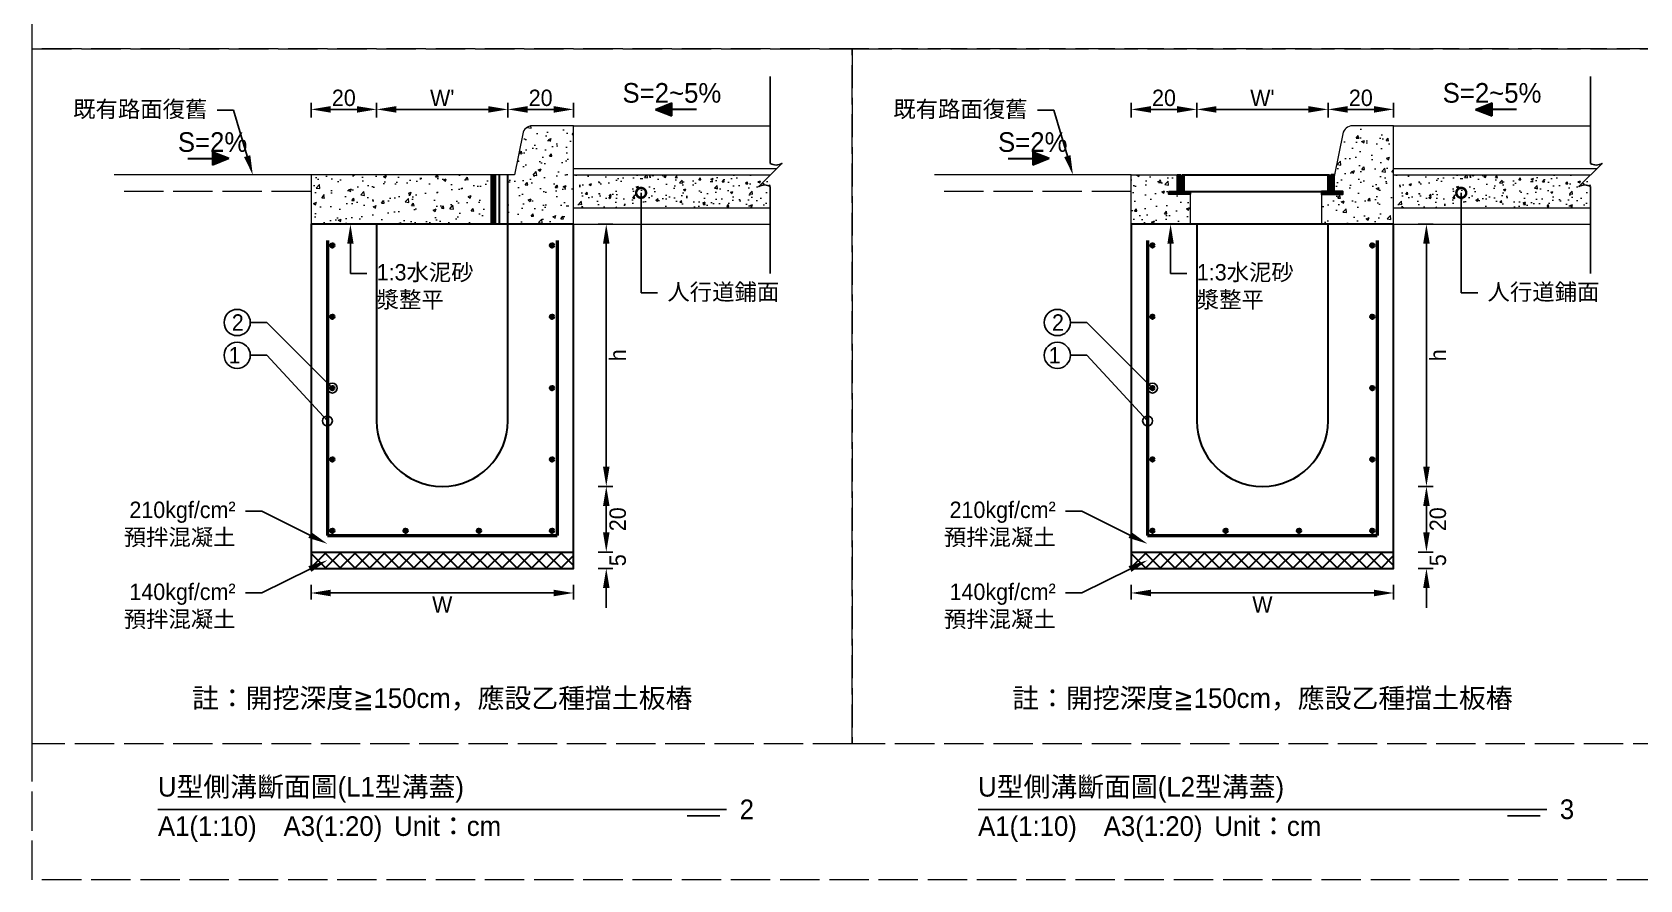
# Model space of a CAD drawing. Extents: x -8920 to 1950, y -2159 to 466.
# Drawn here: x -7060 to -6570, y -507 to -248.4 of the extents above; entities that cross this region are included whole.
import ezdxf
from ezdxf import colors
from ezdxf.entities.mleader import LeaderData, LeaderLine
from ezdxf.math import Vec2, Vec3

# ---------------------------------------------------------------- set-up
doc = ezdxf.new("R2010")
doc.units = 0
doc.header["$MEASUREMENT"] = 0
doc.linetypes.add('ACAD_ISO02W100', pattern=[15, 12, -3])
doc.layers.add('一、4.基本-隱藏', color=9, linetype='ACAD_ISO02W100', lineweight=20, plot=False)
doc.layers.add('三、3.文字-註解文字', color=2, linetype='Continuous')
for name, color, linetype, lineweight in [('二、1.繪圖-既有設施', 8, 'Continuous', 20), ('二、2.繪圖-施作項目', 181, 'Continuous', 30), ('二、3.繪圖-排水流向', 170, 'Continuous', 30), ('二、4.繪圖-設計鋪面', 40, 'Continuous', 20), ('二、5.繪圖-鋼筋', 60, 'Continuous', 50), ('二、6.繪圖-其他施作項目', 35, 'Continuous', 30)]:
    doc.layers.add(name, color=color, linetype=linetype, lineweight=lineweight)
doc.styles.add('次圖名(詳圖)', font='MS PGothic.ttf', dxfattribs={"height": 6})
doc.styles.add('註解文字(詳圖)', font='MS PGothic.ttf', dxfattribs={"height": 5})
doc.dimstyles.new('註解文字(詳圖)', dxfattribs={"dimtxt": 5, "dimasz": 6, "dimexe": 2, "dimexo": 5, "dimgap": 1, "dimtad": 2, "dimzin": 0, "dimdsep": 46, "dimtxsty": '註解文字(詳圖)', "dimcen": 0.1, "dimclrd": 144, "dimclre": 144, "dimclrt": 256, "dimadec": 0, "dimazin": 0, "dimtfac": 1, "dimtofl": 0, "dimtmove": 0, "dimatfit": 3, "dimfxlon": 1, "dimtolj": 1, "dimtzin": 0, "dimlwd": -1, "dimlwe": -1, "dimarcsym": 1})

# ---------------------------------------------------------------- blocks, each defined once
blk = doc.blocks.new('*D200')
at = {"layer": 'Defpoints', "color": 0, "transparency": 16777216}
for p in [(-6705, -272), (-6705, -307), (-6665, -307)]:
    blk.add_point(p, dxfattribs=at)
at = {"layer": '三、3.文字-註解文字', "color": 144, "transparency": 16777216}
for p, q in [((-6705, -274.5), (-6705, -270)), ((-6671, -272), (-6699, -272)), ((-6665, -274.5), (-6665, -270))]:
    blk.add_line(p, q, dxfattribs=at)
for points in [[(-6699, -271), (-6699, -273), (-6705, -272)], [(-6671, -271), (-6671, -273), (-6665, -272)]]:
    blk.add_solid(points, dxfattribs=at)
at = {"layer": '三、3.文字-註解文字', "transparency": 16777216, "insert": (-6685, -268.5), "char_height": 5, "attachment_point": 5, "style": '註解文字(詳圖)'}
blk.add_mtext("\\A1;W'", dxfattribs=at)
blk = doc.blocks.new('*D201')
at = {"layer": 'Defpoints', "color": 0, "transparency": 16777216}
for p in [(-6725, -272), (-6725, -307), (-6705, -307)]:
    blk.add_point(p, dxfattribs=at)
at = {"layer": '三、3.文字-註解文字', "color": 144, "transparency": 16777216}
for p, q in [((-6725, -274.5), (-6725, -270)), ((-6711, -272), (-6719, -272)), ((-6705, -274.5), (-6705, -270))]:
    blk.add_line(p, q, dxfattribs=at)
for points in [[(-6719, -271), (-6719, -273), (-6725, -272)], [(-6711, -271), (-6711, -273), (-6705, -272)]]:
    blk.add_solid(points, dxfattribs=at)
at = {"layer": '三、3.文字-註解文字', "transparency": 16777216, "insert": (-6715, -268.5), "char_height": 5, "attachment_point": 5, "style": '註解文字(詳圖)'}
blk.add_mtext('\\A1;20', dxfattribs=at)
blk = doc.blocks.new('排水流向')
at = {"layer": '二、3.繪圖-排水流向'}
h = blk.add_hatch(color=256, dxfattribs=at)
h.dxf.hatch_style = 1
h.paths.add_polyline_path([(0, 1), (0, -1), (2.5, 0)])
for points in [[(-3.75, 0), (0, 0)], [(0, 1), (0, -1)], [(2.5, 0), (0, 1)], [(2.5, 0), (0, -1)]]:
    blk.add_lwpolyline(points, dxfattribs=at)
blk = doc.blocks.new('*D237')
at = {"layer": 'Defpoints', "color": 0, "transparency": 16777216}
for p in [(-6685, -307), (-6635, -307), (-6685, -387)]:
    blk.add_point(p, dxfattribs=at)
at = {"layer": '三、3.文字-註解文字', "color": 144, "transparency": 16777216}
for p, q in [((-6637.5, -307), (-6633, -307)), ((-6635, -381), (-6635, -313)), ((-6637.5, -387), (-6633, -387))]:
    blk.add_line(p, q, dxfattribs=at)
for points in [[(-6636, -313), (-6634, -313), (-6635, -307)], [(-6636, -381), (-6634, -381), (-6635, -387)]]:
    blk.add_solid(points, dxfattribs=at)
at = {"layer": '三、3.文字-註解文字', "transparency": 16777216, "insert": (-6631.5, -347), "char_height": 5, "attachment_point": 5, "rotation": 90, "style": '註解文字(詳圖)'}
blk.add_mtext('\\A1;h', dxfattribs=at)
blk = doc.blocks.new('*D238')
at = {"layer": 'Defpoints', "color": 0, "transparency": 16777216}
for p in [(-6685, -387), (-6685, -407), (-6635, -407)]:
    blk.add_point(p, dxfattribs=at)
at = {"layer": '三、3.文字-註解文字', "color": 144, "transparency": 16777216}
for p, q in [((-6637.5, -387), (-6633, -387)), ((-6635, -393), (-6635, -401)), ((-6637.5, -407), (-6633, -407))]:
    blk.add_line(p, q, dxfattribs=at)
for points in [[(-6636, -393), (-6634, -393), (-6635, -387)], [(-6636, -401), (-6634, -401), (-6635, -407)]]:
    blk.add_solid(points, dxfattribs=at)
at = {"layer": '三、3.文字-註解文字', "transparency": 16777216, "insert": (-6631.5, -397), "char_height": 5, "attachment_point": 5, "rotation": 90, "style": '註解文字(詳圖)'}
blk.add_mtext('\\A1;20', dxfattribs=at)
blk = doc.blocks.new('*D239')
at = {"layer": 'Defpoints', "color": 0, "transparency": 16777216}
for p in [(-6685, -407), (-6685, -412), (-6635, -412)]:
    blk.add_point(p, dxfattribs=at)
at = {"layer": '三、3.文字-註解文字', "color": 144, "transparency": 16777216}
for p, q in [((-6635, -401), (-6635, -395)), ((-6637.5, -407), (-6633, -407)), ((-6637.5, -412), (-6633, -412)), ((-6635, -418), (-6635, -424))]:
    blk.add_line(p, q, dxfattribs=at)
for points in [[(-6636, -401), (-6634, -401), (-6635, -407)], [(-6636, -418), (-6634, -418), (-6635, -412)]]:
    blk.add_solid(points, dxfattribs=at)
at = {"layer": '三、3.文字-註解文字', "transparency": 16777216, "insert": (-6631.5, -409.5), "char_height": 5, "attachment_point": 5, "rotation": 90, "style": '註解文字(詳圖)'}
blk.add_mtext('\\A1;5', dxfattribs=at)
blk = doc.blocks.new('*D240')
at = {"layer": 'Defpoints', "color": 0, "transparency": 16777216}
for p in [(-6935, -307), (-6885, -307), (-6935, -387)]:
    blk.add_point(p, dxfattribs=at)
at = {"layer": '三、3.文字-註解文字', "color": 144, "transparency": 16777216}
for p, q in [((-6887.5, -307), (-6883, -307)), ((-6885, -381), (-6885, -313)), ((-6887.5, -387), (-6883, -387))]:
    blk.add_line(p, q, dxfattribs=at)
for points in [[(-6886, -313), (-6884, -313), (-6885, -307)], [(-6886, -381), (-6884, -381), (-6885, -387)]]:
    blk.add_solid(points, dxfattribs=at)
at = {"layer": '三、3.文字-註解文字', "transparency": 16777216, "insert": (-6881.5, -347), "char_height": 5, "attachment_point": 5, "rotation": 90, "style": '註解文字(詳圖)'}
blk.add_mtext('\\A1;h', dxfattribs=at)
blk = doc.blocks.new('*D241')
at = {"layer": 'Defpoints', "color": 0, "transparency": 16777216}
for p in [(-6935, -387), (-6935, -407), (-6885, -407)]:
    blk.add_point(p, dxfattribs=at)
at = {"layer": '三、3.文字-註解文字', "color": 144, "transparency": 16777216}
for p, q in [((-6887.5, -387), (-6883, -387)), ((-6885, -393), (-6885, -401)), ((-6887.5, -407), (-6883, -407))]:
    blk.add_line(p, q, dxfattribs=at)
for points in [[(-6886, -393), (-6884, -393), (-6885, -387)], [(-6886, -401), (-6884, -401), (-6885, -407)]]:
    blk.add_solid(points, dxfattribs=at)
at = {"layer": '三、3.文字-註解文字', "transparency": 16777216, "insert": (-6881.5, -397), "char_height": 5, "attachment_point": 5, "rotation": 90, "style": '註解文字(詳圖)'}
blk.add_mtext('\\A1;20', dxfattribs=at)
blk = doc.blocks.new('*D242')
at = {"layer": 'Defpoints', "color": 0, "transparency": 16777216}
for p in [(-6935, -407), (-6935, -412), (-6885, -412)]:
    blk.add_point(p, dxfattribs=at)
at = {"layer": '三、3.文字-註解文字', "color": 144, "transparency": 16777216}
for p, q in [((-6885, -401), (-6885, -395)), ((-6887.5, -407), (-6883, -407)), ((-6887.5, -412), (-6883, -412)), ((-6885, -418), (-6885, -424))]:
    blk.add_line(p, q, dxfattribs=at)
for points in [[(-6886, -401), (-6884, -401), (-6885, -407)], [(-6886, -418), (-6884, -418), (-6885, -412)]]:
    blk.add_solid(points, dxfattribs=at)
at = {"layer": '三、3.文字-註解文字', "transparency": 16777216, "insert": (-6881.5, -409.5), "char_height": 5, "attachment_point": 5, "rotation": 90, "style": '註解文字(詳圖)'}
blk.add_mtext('\\A1;5', dxfattribs=at)
blk = doc.blocks.new('_Small')
at = {"color": 0, "linetype": 'ByBlock', "lineweight": -2}
blk.add_circle((0, 0), 0.25, dxfattribs=at)
blk = doc.blocks.new('*D244')
at = {"layer": 'Defpoints', "color": 0, "transparency": 16777216}
for p in [(-6725, -412), (-6645, -412), (-6725, -419.5)]:
    blk.add_point(p, dxfattribs=at)
at = {"layer": '三、3.文字-註解文字', "color": 144, "transparency": 16777216}
for p, q in [((-6725, -417), (-6725, -421.5)), ((-6651, -419.5), (-6719, -419.5)), ((-6645, -417), (-6645, -421.5))]:
    blk.add_line(p, q, dxfattribs=at)
for points in [[(-6719, -418.5), (-6719, -420.5), (-6725, -419.5)], [(-6651, -418.5), (-6651, -420.5), (-6645, -419.5)]]:
    blk.add_solid(points, dxfattribs=at)
at = {"layer": '三、3.文字-註解文字', "transparency": 16777216, "insert": (-6685, -423), "char_height": 5, "attachment_point": 5, "style": '註解文字(詳圖)'}
blk.add_mtext('\\A1;W', dxfattribs=at)
blk = doc.blocks.new('*D269')
at = {"layer": 'Defpoints', "color": 0, "transparency": 16777216}
for p in [(-6665, -272), (-6665, -307), (-6645, -307)]:
    blk.add_point(p, dxfattribs=at)
at = {"layer": '三、3.文字-註解文字', "color": 144, "transparency": 16777216}
for p, q in [((-6665, -274.5), (-6665, -270)), ((-6651, -272), (-6659, -272)), ((-6645, -274.5), (-6645, -270))]:
    blk.add_line(p, q, dxfattribs=at)
for points in [[(-6659, -271), (-6659, -273), (-6665, -272)], [(-6651, -271), (-6651, -273), (-6645, -272)]]:
    blk.add_solid(points, dxfattribs=at)
at = {"layer": '三、3.文字-註解文字', "transparency": 16777216, "insert": (-6655, -268.5), "char_height": 5, "attachment_point": 5, "style": '註解文字(詳圖)'}
blk.add_mtext('\\A1;20', dxfattribs=at)
blk = doc.blocks.new('_DotSmall')
at = {"color": 0, "linetype": 'ByBlock', "const_width": 0.5}
blk.add_lwpolyline([(-0.0625, 0, 1), (0.0625, 0, 1)], format="xyb", close=True, dxfattribs=at)
blk = doc.blocks.new('*D333')
at = {"layer": 'Defpoints', "color": 0, "transparency": 16777216}
for p in [(-6955, -272), (-6955, -307), (-6915, -307)]:
    blk.add_point(p, dxfattribs=at)
at = {"layer": '三、3.文字-註解文字', "color": 144, "transparency": 16777216}
for p, q in [((-6955, -274.5), (-6955, -270)), ((-6921, -272), (-6949, -272)), ((-6915, -274.5), (-6915, -270))]:
    blk.add_line(p, q, dxfattribs=at)
for points in [[(-6949, -271), (-6949, -273), (-6955, -272)], [(-6921, -271), (-6921, -273), (-6915, -272)]]:
    blk.add_solid(points, dxfattribs=at)
at = {"layer": '三、3.文字-註解文字', "transparency": 16777216, "insert": (-6935, -268.5), "char_height": 5, "attachment_point": 5, "style": '註解文字(詳圖)'}
blk.add_mtext("\\A1;W'", dxfattribs=at)
blk = doc.blocks.new('*D334')
at = {"layer": 'Defpoints', "color": 0, "transparency": 16777216}
for p in [(-6975, -272), (-6975, -307), (-6955, -307)]:
    blk.add_point(p, dxfattribs=at)
at = {"layer": '三、3.文字-註解文字', "color": 144, "transparency": 16777216}
for p, q in [((-6975, -274.5), (-6975, -270)), ((-6961, -272), (-6969, -272)), ((-6955, -274.5), (-6955, -270))]:
    blk.add_line(p, q, dxfattribs=at)
for points in [[(-6969, -271), (-6969, -273), (-6975, -272)], [(-6961, -271), (-6961, -273), (-6955, -272)]]:
    blk.add_solid(points, dxfattribs=at)
at = {"layer": '三、3.文字-註解文字', "transparency": 16777216, "insert": (-6965, -268.5), "char_height": 5, "attachment_point": 5, "style": '註解文字(詳圖)'}
blk.add_mtext('\\A1;20', dxfattribs=at)
blk = doc.blocks.new('*D335')
at = {"layer": 'Defpoints', "color": 0, "transparency": 16777216}
for p in [(-6915, -272), (-6915, -307), (-6895, -307)]:
    blk.add_point(p, dxfattribs=at)
at = {"layer": '三、3.文字-註解文字', "color": 144, "transparency": 16777216}
for p, q in [((-6915, -274.5), (-6915, -270)), ((-6901, -272), (-6909, -272)), ((-6895, -274.5), (-6895, -270))]:
    blk.add_line(p, q, dxfattribs=at)
for points in [[(-6909, -271), (-6909, -273), (-6915, -272)], [(-6901, -271), (-6901, -273), (-6895, -272)]]:
    blk.add_solid(points, dxfattribs=at)
at = {"layer": '三、3.文字-註解文字', "transparency": 16777216, "insert": (-6905, -268.5), "char_height": 5, "attachment_point": 5, "style": '註解文字(詳圖)'}
blk.add_mtext('\\A1;20', dxfattribs=at)
blk = doc.blocks.new('*D349')
at = {"layer": 'Defpoints', "color": 0, "transparency": 16777216}
for p in [(-6975, -412), (-6895, -412), (-6975, -419.5)]:
    blk.add_point(p, dxfattribs=at)
at = {"layer": '三、3.文字-註解文字', "color": 144, "transparency": 16777216}
for p, q in [((-6975, -417), (-6975, -421.5)), ((-6901, -419.5), (-6969, -419.5)), ((-6895, -417), (-6895, -421.5))]:
    blk.add_line(p, q, dxfattribs=at)
for points in [[(-6969, -418.5), (-6969, -420.5), (-6975, -419.5)], [(-6901, -418.5), (-6901, -420.5), (-6895, -419.5)]]:
    blk.add_solid(points, dxfattribs=at)
at = {"layer": '三、3.文字-註解文字', "transparency": 16777216, "insert": (-6935, -423), "char_height": 5, "attachment_point": 5, "style": '註解文字(詳圖)'}
blk.add_mtext('\\A1;W', dxfattribs=at)

msp = doc.modelspace()

# ---------------------------------------------------------------- hatches: boundary and pattern name
at = {"layer": '二、1.繪圖-既有設施'}
h = msp.add_hatch(dxfattribs=at)
h.set_pattern_fill('AR-CONC', color=256, scale=0.05)
h.set_pattern_definition([(50, (-5144.377, -1605.479), (9.109233, -0.796954), [0.9525, -10.4775]), (355, (-5144.377, -1605.479), (-1.76217, 9.552842), [0.762, -8.38203]), (100.45144, (-5143.618, -1605.5455), (7.347062, 8.755888), [0.8095, -8.904512]), (46.1842, (-5144.377, -1602.939), (13.55395, -2.102116), [1.42875, -15.71625]), (96.63556, (-5143.247, -1603.114), (11.87021, 12.37131), [1.21425, -13.35678]), (351.18415, (-5144.377, -1602.939), (11.87021, 12.37131), [1.143, -12.57299]), (21, (-5143.107, -1603.574), (7.58072, -5.11326), [0.9525, -10.4775]), (326, (-5143.107, -1603.574), (3.0901, 9.2094), [0.762, -8.382]), (71.45144, (-5142.475, -1604), (10.67082, 4.09614), [0.8095, -8.904497]), (37.5, (-5144.3767, -1605.479), (0.15443, 4.227752), [0, -8.2804, 0, -8.509, 0, -8.41375]), (7.5, (-5144.3767, -1605.479), (3.340983, 5.009029), [0, -4.8514, 0, -8.0899, 0, -3.20675]), (327.5, (-5147.209, -1605.479), (6.77953, -0.286437), [0, -3.175, 0, -9.906, 0, -13.1445]), (317.5, (-5148.479, -1605.479), (7.406459, 1.271325), [0, -4.1275, 0, -6.5786, 0, -9.3345])])
h.paths.add_polyline_path([(-6920, -307), (-6920, -292), (-6975, -292), (-6975, -307)])
h.paths.add_polyline_path([(-6895, -292), (-6895, -277), (-6907.541, -277, 0.3575108), (-6910.482, -279.412), (-6913, -292), (-6915, -292), (-6915, -307), (-6895, -307)])
h = msp.add_hatch(dxfattribs=at)
h.set_pattern_fill('AR-CONC', color=256, scale=0.05)
h.set_pattern_definition([(50, (-5006.001, -1599.962), (9.109233, -0.796954), [0.9525, -10.4775]), (355, (-5006.001, -1599.962), (-1.76217, 9.552842), [0.762, -8.38203]), (100.45144, (-5005.2415, -1600.028), (7.347062, 8.755888), [0.8095, -8.904512]), (46.1842, (-5006.001, -1597.422), (13.55395, -2.102116), [1.42875, -15.71625]), (96.63556, (-5004.871, -1597.597), (11.87021, 12.37131), [1.21425, -13.35678]), (351.18415, (-5006, -1597.422), (11.87021, 12.37131), [1.143, -12.57299]), (21, (-5004.731, -1598.057), (7.58072, -5.11326), [0.9525, -10.4775]), (326, (-5004.731, -1598.057), (3.0901, 9.2094), [0.762, -8.382]), (71.45144, (-5004.099, -1598.483), (10.67082, 4.09614), [0.8095, -8.904497]), (37.5, (-5006.0006, -1599.962), (0.15443, 4.227752), [0, -8.2804, 0, -8.509, 0, -8.41375]), (7.5, (-5006.0006, -1599.962), (3.340983, 5.009029), [0, -4.8514, 0, -8.0899, 0, -3.20675]), (327.5, (-5008.8327, -1599.962), (6.77953, -0.286437), [0, -3.175, 0, -9.906, 0, -13.1445]), (317.5, (-5010.103, -1599.962), (7.406459, 1.271325), [0, -4.1275, 0, -6.5786, 0, -9.3345])])
h.paths.add_polyline_path([(-6725, -307), (-6707, -307), (-6707, -297.9), (-6713.5, -297.9), (-6713.5, -297), (-6710.9, -297), (-6710.9, -292), (-6725, -292)])
h.paths.add_polyline_path([(-6645, -292), (-6645, -277), (-6657.541, -277, 0.3575108), (-6660.482, -279.412), (-6663, -292), (-6663.1, -292), (-6663.1, -297), (-6660.5, -297), (-6660.5, -297.9), (-6667, -297.9), (-6667, -307), (-6645, -307)])
at = {"layer": '二、2.繪圖-施作項目'}
h = msp.add_hatch(dxfattribs=at)
h.set_pattern_fill('ANSI37', color=256)
h.set_pattern_definition([(45, (-6510.363, -203.0427), (-2.245064, 2.245064), []), (135, (-6510.363, -203.0427), (-2.245064, -2.245064), [])])
h.paths.add_polyline_path([(-6895, -412), (-6975, -412), (-6975, -407), (-6895, -407)])
h = msp.add_hatch(dxfattribs=at)
h.set_pattern_fill('ANSI37', color=256)
h.set_pattern_definition([(45, (-6260.363, -203.0427), (-2.245064, 2.245064), []), (135, (-6260.363, -203.0427), (-2.245064, -2.245064), [])])
h.paths.add_polyline_path([(-6645, -412), (-6725, -412), (-6725, -407), (-6645, -407)])
at = {"layer": '二、4.繪圖-設計鋪面'}
h = msp.add_hatch(dxfattribs=at)
h.set_pattern_fill('AR-CONC', color=256)
h.set_pattern_definition([(50, (-7029.145, 143.4644), (7.1726, -0.62752), [0.75, -8.25]), (355, (-7029.145, 143.4644), (-1.38751, 7.52192), [0.6, -6.6]), (100.4514, (-7028.547, 143.412), (5.78509, 6.8944), [0.6374, -7.01142]), (46.1842, (-7029.145, 145.464), (10.67241, -1.6552), [1.125, -12.375]), (96.6356, (-7028.256, 145.326), (9.34662, 9.74119), [0.9561, -10.51714]), (351.1842, (-7029.145, 145.464), (9.34662, 9.74119), [0.9, -9.9]), (21, (-7028.145, 144.9644), (5.96907, -4.02619), [0.75, -8.25]), (326, (-7028.145, 144.9644), (2.43315, 7.2515), [0.6, -6.6]), (71.4514, (-7027.6476, 144.629), (8.40222, 3.22531), [0.6374, -7.01142]), (37.5, (-7029.145, 143.4644), (0.121599, 3.328939), [0, -6.52, 0, -6.7, 0, -6.625]), (7.5, (-7029.145, 143.4644), (2.630695, 3.944117), [0, -3.82, 0, -6.37, 0, -2.525]), (327.5, (-7031.375, 143.4644), (5.338224, -0.225549), [0, -2.5, 0, -7.8, 0, -10.35]), (317.5, (-7032.375, 143.4644), (5.83186, 1.00105), [0, -3.25, 0, -5.18, 0, -7.35])])
h.paths.add_polyline_path([(-6835, -292), (-6895, -292), (-6895, -299.5), (-6885, -299.5), (-6885, -302), (-6835, -302)])
h.paths.add_polyline_path([(-6885, -299.5), (-6895, -299.5), (-6895, -302), (-6885, -302)], flags=17)
h = msp.add_hatch(dxfattribs=at)
h.set_pattern_fill('AR-CONC', color=256)
h.set_pattern_definition([(50, (-6779.145, 143.4644), (7.1726, -0.62752), [0.75, -8.25]), (355, (-6779.145, 143.4644), (-1.38751, 7.52192), [0.6, -6.6]), (100.4514, (-6778.547, 143.412), (5.78509, 6.8944), [0.6374, -7.01142]), (46.1842, (-6779.145, 145.464), (10.67241, -1.6552), [1.125, -12.375]), (96.6356, (-6778.256, 145.326), (9.34662, 9.74119), [0.9561, -10.51714]), (351.1842, (-6779.145, 145.464), (9.34662, 9.74119), [0.9, -9.9]), (21, (-6778.145, 144.9644), (5.96907, -4.02619), [0.75, -8.25]), (326, (-6778.145, 144.9644), (2.43315, 7.2515), [0.6, -6.6]), (71.4514, (-6777.6476, 144.629), (8.40222, 3.22531), [0.6374, -7.01142]), (37.5, (-6779.145, 143.4644), (0.121599, 3.328939), [0, -6.52, 0, -6.7, 0, -6.625]), (7.5, (-6779.145, 143.4644), (2.630695, 3.944117), [0, -3.82, 0, -6.37, 0, -2.525]), (327.5, (-6781.375, 143.4644), (5.338224, -0.225549), [0, -2.5, 0, -7.8, 0, -10.35]), (317.5, (-6782.375, 143.4644), (5.83186, 1.00105), [0, -3.25, 0, -5.18, 0, -7.35])])
h.paths.add_polyline_path([(-6585, -292), (-6645, -292), (-6645, -299.5), (-6635, -299.5), (-6635, -302), (-6585, -302)])
h.paths.add_polyline_path([(-6635, -299.5), (-6645, -299.5), (-6645, -302), (-6635, -302)], flags=17)
at = {"layer": '二、5.繪圖-鋼筋'}
h = msp.add_hatch(color=256, dxfattribs=at)
h.dxf.hatch_style = 1
h.paths.add_polyline_path([(-6968, -313.5, 1), (-6969, -313.5, 1)])
h = msp.add_hatch(color=256, dxfattribs=at)
h.dxf.hatch_style = 1
h.paths.add_polyline_path([(-6901, -313.5, 1), (-6902, -313.5, 1)])
h = msp.add_hatch(color=256, dxfattribs=at)
h.dxf.hatch_style = 1
h.paths.add_polyline_path([(-6718, -313.5, 1), (-6719, -313.5, 1)])
h = msp.add_hatch(color=256, dxfattribs=at)
h.dxf.hatch_style = 1
h.paths.add_polyline_path([(-6651, -313.5, 1), (-6652, -313.5, 1)])
h = msp.add_hatch(color=256, dxfattribs=at)
h.dxf.hatch_style = 1
h.paths.add_polyline_path([(-6968, -335.25, 1), (-6969, -335.25, 1)])
h = msp.add_hatch(color=256, dxfattribs=at)
h.dxf.hatch_style = 1
h.paths.add_polyline_path([(-6901, -335.25, 1), (-6902, -335.25, 1)])
h = msp.add_hatch(color=256, dxfattribs=at)
h.dxf.hatch_style = 1
h.paths.add_polyline_path([(-6718, -335.25, 1), (-6719, -335.25, 1)])
h = msp.add_hatch(color=256, dxfattribs=at)
h.dxf.hatch_style = 1
h.paths.add_polyline_path([(-6651, -335.25, 1), (-6652, -335.25, 1)])
h = msp.add_hatch(color=256, dxfattribs=at)
h.dxf.hatch_style = 1
h.paths.add_polyline_path([(-6968, -357, 1), (-6969, -357, 1)])
h = msp.add_hatch(color=256, dxfattribs=at)
h.dxf.hatch_style = 1
h.paths.add_polyline_path([(-6901, -357, 1), (-6902, -357, 1)])
h = msp.add_hatch(color=256, dxfattribs=at)
h.dxf.hatch_style = 1
h.paths.add_polyline_path([(-6718, -357, 1), (-6719, -357, 1)])
h = msp.add_hatch(color=256, dxfattribs=at)
h.dxf.hatch_style = 1
h.paths.add_polyline_path([(-6651, -357, 1), (-6652, -357, 1)])
h = msp.add_hatch(color=256, dxfattribs=at)
h.dxf.hatch_style = 1
h.paths.add_polyline_path([(-6968, -378.75, 1), (-6969, -378.75, 1)])
h = msp.add_hatch(color=256, dxfattribs=at)
h.dxf.hatch_style = 1
h.paths.add_polyline_path([(-6901, -378.75, 1), (-6902, -378.75, 1)])
h = msp.add_hatch(color=256, dxfattribs=at)
h.dxf.hatch_style = 1
h.paths.add_polyline_path([(-6718, -378.75, 1), (-6719, -378.75, 1)])
h = msp.add_hatch(color=256, dxfattribs=at)
h.dxf.hatch_style = 1
h.paths.add_polyline_path([(-6651, -378.75, 1), (-6652, -378.75, 1)])
h = msp.add_hatch(color=256, dxfattribs=at)
h.dxf.hatch_style = 1
h.paths.add_polyline_path([(-6968, -400.5, 1), (-6969, -400.5, 1)])
h = msp.add_hatch(color=256, dxfattribs=at)
h.dxf.hatch_style = 1
h.paths.add_polyline_path([(-6945.67, -400.5, 1), (-6946.67, -400.5, 1)])
h = msp.add_hatch(color=256, dxfattribs=at)
h.dxf.hatch_style = 1
h.paths.add_polyline_path([(-6923.34, -400.5, 1), (-6924.34, -400.5, 1)])
h = msp.add_hatch(color=256, dxfattribs=at)
h.dxf.hatch_style = 1
h.paths.add_polyline_path([(-6901, -400.5, 1), (-6902, -400.5, 1)])
h = msp.add_hatch(color=256, dxfattribs=at)
h.dxf.hatch_style = 1
h.paths.add_polyline_path([(-6718, -400.5, 1), (-6719, -400.5, 1)])
h = msp.add_hatch(color=256, dxfattribs=at)
h.dxf.hatch_style = 1
h.paths.add_polyline_path([(-6695.67, -400.5, 1), (-6696.67, -400.5, 1)])
h = msp.add_hatch(color=256, dxfattribs=at)
h.dxf.hatch_style = 1
h.paths.add_polyline_path([(-6673.34, -400.5, 1), (-6674.34, -400.5, 1)])
h = msp.add_hatch(color=256, dxfattribs=at)
h.dxf.hatch_style = 1
h.paths.add_polyline_path([(-6651, -400.5, 1), (-6652, -400.5, 1)])
at = {"layer": '二、6.繪圖-其他施作項目'}
h = msp.add_hatch(dxfattribs=at)
h.set_pattern_fill('ANSI31', color=256, scale=0.1)
h.set_pattern_definition([(45, (-4995.49114, -1596.28593), (-0.224506403, 0.224506403), [])])
h.paths.add_polyline_path([(-6710.9, -297), (-6713.5, -297), (-6713.5, -297.9), (-6707, -297.9), (-6707, -297), (-6710, -297), (-6710, -292), (-6710.9, -292)])
h.paths.add_polyline_path([(-6663.1, -292), (-6664, -292), (-6664, -297), (-6667, -297), (-6667, -297.9), (-6660.5, -297.9), (-6660.5, -297), (-6663.1, -297)])

# ---------------------------------------------------------------- linework, layer by layer
at = {"layer": '一、4.基本-隱藏'}
for points in [[(-7060, 0), (-6280, 0), (-6280, -253.5), (-7060, -253.5)], [(-7060, 0), (-6280, 0), (-6280, -507), (-7060, -507)], [(-7060, 0), (-6280, 0), (-6280, -507), (-7060, -507)], [(-7060, -253.5), (-6810, -253.5), (-6810, -465.5), (-7060, -465.5)], [(-6810, -253.5), (-6560, -253.5), (-6560, -465.5), (-6810, -465.5)]]:
    msp.add_lwpolyline(points, close=True, dxfattribs=at)
at = {"layer": '三、3.文字-註解文字'}
for points in [[(-6835, -322), (-6835, -295.536, 0.2828427), (-6838.536, -295.536), (-6831.464, -288.464, -0.2828427), (-6835, -288.464), (-6835, -262)], [(-6585, -322), (-6585, -295.536, 0.2828427), (-6588.536, -295.536), (-6581.464, -288.464, -0.2828427), (-6585, -288.464), (-6585, -262)]]:
    msp.add_lwpolyline(points, format="xyb", dxfattribs=at)
for points in [[(-7021.66, -485.5), (-6848.34, -485.5)], [(-6850.34, -487.5), (-6860.34, -487.5)], [(-6771.66, -485.5), (-6598.34, -485.5)], [(-6600.34, -487.5), (-6610.34, -487.5)]]:
    msp.add_lwpolyline(points, dxfattribs=at)
for centre in [(-6997.5, -337), (-6747.5, -337), (-6997.5, -347), (-6747.5, -347)]:
    msp.add_circle(centre, 4, dxfattribs=at)
at = {"layer": '二、1.繪圖-既有設施'}
msp.add_lwpolyline([(-6895, -292), (-6895, -277), (-6907.541, -277, 0.3575108), (-6910.482, -279.412), (-6913, -292), (-6975, -292), (-6975, -307), (-6895, -307)], format="xyb", close=True, dxfattribs=at)
msp.add_lwpolyline([(-6667, -297), (-6667, -307), (-6645, -307), (-6645, -292), (-6645, -277), (-6657.541, -277, 0.3575108), (-6660.482, -279.412), (-6663, -292)], format="xyb", dxfattribs=at)
msp.add_lwpolyline([(-6707, -297), (-6707, -307), (-6725, -307), (-6725, -292), (-6710.9, -292)], dxfattribs=at)
at = {"layer": '二、2.繪圖-施作項目'}
for points in [[(-6895, -307), (-6975, -307), (-6975, -412), (-6895, -412)], [(-6645, -307), (-6725, -307), (-6725, -412), (-6645, -412)]]:
    msp.add_lwpolyline(points, close=True, dxfattribs=at)
for points in [[(-6955, -307), (-6955, -367, 1), (-6915, -367), (-6915, -307)], [(-6705, -307), (-6705, -367, 1), (-6665, -367), (-6665, -307)]]:
    msp.add_lwpolyline(points, format="xyb", dxfattribs=at)
for points in [[(-6975, -407), (-6895, -407)], [(-6725, -407), (-6645, -407)]]:
    msp.add_lwpolyline(points, dxfattribs=at)
at = {"layer": '二、4.繪圖-設計鋪面'}
for points in [[(-6895, -277), (-6835, -277)], [(-6645, -277), (-6585, -277)], [(-6975, -292), (-7035, -292)], [(-6895, -290), (-6833, -290)], [(-6895, -292), (-6835, -292)], [(-6725, -292), (-6785, -292)], [(-6645, -290), (-6583, -290)], [(-6645, -292), (-6585, -292)], [(-6895, -302), (-6835, -302)], [(-6645, -302), (-6585, -302)], [(-6895, -307), (-6835, -307)], [(-6645, -307), (-6585, -307)]]:
    msp.add_lwpolyline(points, dxfattribs=at)
at = {"layer": '二、4.繪圖-設計鋪面', "linetype": 'ACAD_ISO02W100'}
for points in [[(-6975, -297), (-7035, -297)], [(-6725, -297), (-6785, -297)]]:
    msp.add_lwpolyline(points, dxfattribs=at)
at = {"layer": '二、5.繪圖-鋼筋'}
for points in [[(-6970, -312), (-6970, -402)], [(-6900, -312), (-6900, -402)], [(-6720, -312), (-6720, -402)], [(-6650, -312), (-6650, -402)], [(-6970, -402), (-6900, -402)], [(-6720, -402), (-6650, -402)]]:
    msp.add_lwpolyline(points, dxfattribs=at)
for centre in [(-6968.5, -313.5), (-6901.5, -313.5), (-6718.5, -313.5), (-6651.5, -313.5), (-6968.5, -335.25), (-6901.5, -335.25), (-6718.5, -335.25), (-6651.5, -335.25), (-6968.5, -357), (-6901.5, -357), (-6718.5, -357), (-6651.5, -357), (-6968.5, -378.75), (-6901.5, -378.75), (-6718.5, -378.75), (-6651.5, -378.75), (-6968.5, -400.5), (-6946.17, -400.5), (-6923.84, -400.5), (-6901.5, -400.5), (-6718.5, -400.5), (-6696.17, -400.5), (-6673.84, -400.5), (-6651.5, -400.5)]:
    msp.add_circle(centre, 0.5, dxfattribs=at)
at = {"layer": '二、6.繪圖-其他施作項目'}
for points in [[(-6920, -307), (-6920, -292)], [(-6919.375, -307), (-6919.375, -292)], [(-6918.75, -307), (-6918.75, -292)], [(-6917.5, -307), (-6917.5, -292)], [(-6915, -307), (-6915, -292)], [(-6709.5, -292), (-6709.5, -297)], [(-6709.5, -292), (-6664.5, -292)], [(-6708.9, -292), (-6708.9, -297)], [(-6665.1, -292), (-6665.1, -297)], [(-6664.5, -292), (-6664.5, -297)], [(-6663, -292), (-6663.1, -292)], [(-6709.5, -297), (-6664.5, -297)]]:
    msp.add_lwpolyline(points, dxfattribs=at)
for points in [[(-6713.5, -297), (-6710.9, -297), (-6710.9, -292), (-6710, -292), (-6710, -297), (-6707, -297), (-6707, -297.9), (-6713.5, -297.9)], [(-6663.1, -292), (-6664, -292), (-6664, -297), (-6667, -297), (-6667, -297.9), (-6660.5, -297.9), (-6660.5, -297), (-6663.1, -297)]]:
    msp.add_lwpolyline(points, close=True, dxfattribs=at)

# ---------------------------------------------------------------- block references
at = {"xscale": 2, "yscale": 2, "zscale": 2, "rotation": 180}
for p in [(-6865, -272), (-6615, -272)]:
    msp.add_blockref('排水流向', p, dxfattribs=at)
at = {"xscale": 2, "yscale": 2, "zscale": 2}
for p in [(-7005, -287), (-6755, -287)]:
    msp.add_blockref('排水流向', p, dxfattribs=at)

# ---------------------------------------------------------------- texts
at = {"layer": '三、3.文字-註解文字', "char_height": 6}
for s, width, gutter_width, insert, attachment_point, style in [('{\\fMS PGothic|b0|i0|c128|p34;註：開挖深度≧150cm，應設乙種擋土板樁}', 156.49231, 30, (-6935, -452), 5, '註解文字(詳圖)'), ('{\\fMS PGothic|b0|i0|c128|p34;註：開挖深度≧150cm，應設乙種擋土板樁}', 156.49231, 30, (-6685, -452), 5, '註解文字(詳圖)'), ('{\\fMS PGothic|b0|i0|c128|p34;U型側溝斷面圖(}L{\\fMS PGothic|b0|i0|c128|p34;1型溝蓋)}', 134.12151, 15, (-7021.66, -479.5), 4, '次圖名(詳圖)'), ('{\\fMS PGothic|b0|i0|c128|p34;U型側溝斷面圖(}L{\\fMS PGothic|b0|i0|c128|p34;2型溝蓋)}', 131.94411, 15, (-6771.66, -479.5), 4, '次圖名(詳圖)'), ('2', 3, 15, (-6844.34, -485.5), 4, '次圖名(詳圖)'), ('3', 3, 15, (-6594.34, -485.5), 4, '次圖名(詳圖)'), ('A1(1:10)\u3000A3(1:20){\\fMS PGothic|b0|i0|c128|p34;^IUnit：cm}', 136.03259, 15, (-7021.66, -491.5), 4, '次圖名(詳圖)'), ('A1(1:10)\u3000A3(1:20){\\fMS PGothic|b0|i0|c128|p34;^IUnit：cm}', 136.03259, 15, (-6771.66, -491.5), 4, '次圖名(詳圖)')]:
    msp.add_mtext_dynamic_manual_height_columns(s, width=width, gutter_width=gutter_width, heights=[0], dxfattribs=dict(at, insert=insert, attachment_point=attachment_point, style=style))
at = {"layer": '二、3.繪圖-排水流向', "char_height": 6, "attachment_point": 5, "style": '註解文字(詳圖)'}
for s, insert in [('{\\fMS PGothic|b0|i0|c128|p34;S=2~5%}', (-6865, -267)), ('{\\fMS PGothic|b0|i0|c128|p34;S=2~5%}', (-6615, -267)), ('{\\fMS PGothic|b0|i0|c128|p34;S=2%}', (-7005, -282)), ('{\\fMS PGothic|b0|i0|c128|p34;S=2%}', (-6755, -282))]:
    msp.add_mtext_dynamic_manual_height_columns(s, width=10.17412, gutter_width=30, heights=[0], dxfattribs=dict(at, insert=insert))

# ---------------------------------------------------------------- dimensions: what is measured, and where the dimension line sits
at = {"layer": '三、3.文字-註解文字'}
for base, p1, p2, text, picture, middle in [((-6975, -272), (-6955, -307), (-6975, -307), '20', '*D334', (-6965, -268.5)), ((-6955, -272), (-6915, -307), (-6955, -307), "W'", '*D333', (-6935, -268.5)), ((-6915, -272), (-6895, -307), (-6915, -307), '20', '*D335', (-6905, -268.5)), ((-6725, -272), (-6705, -307), (-6725, -307), '20', '*D201', (-6715, -268.5)), ((-6705, -272), (-6665, -307), (-6705, -307), "W'", '*D200', (-6685, -268.5)), ((-6665, -272), (-6645, -307), (-6665, -307), '20', '*D269', (-6655, -268.5)), ((-6975, -419.5), (-6895, -412), (-6975, -412), 'W', '*D349', (-6935, -423)), ((-6725, -419.5), (-6645, -412), (-6725, -412), 'W', '*D244', (-6685, -423))]:
    dim = msp.add_linear_dim(base=base, p1=p1, p2=p2, text=text, dimstyle='註解文字(詳圖)', dxfattribs=at)
    dim.commit()
    dim.dimension.update_dxf_attribs({"geometry": picture, "text_midpoint": middle})
for base, p1, p2, text, picture, middle in [((-6885, -307), (-6935, -387), (-6935, -307), 'h', '*D240', (-6881.5, -347)), ((-6635, -307), (-6685, -387), (-6685, -307), 'h', '*D237', (-6631.5, -347)), ((-6885, -407), (-6935, -387), (-6935, -407), '20', '*D241', (-6881.5, -397)), ((-6635, -407), (-6685, -387), (-6685, -407), '20', '*D238', (-6631.5, -397)), ((-6885, -412), (-6935, -407), (-6935, -412), '5', '*D242', (-6881.5, -409.5)), ((-6635, -412), (-6685, -407), (-6685, -412), '5', '*D239', (-6631.5, -409.5))]:
    dim = msp.add_linear_dim(base=base, p1=p1, p2=p2, angle=90, text=text, dimstyle='註解文字(詳圖)', dxfattribs=at)
    dim.commit()
    dim.dimension.update_dxf_attribs({"geometry": picture, "text_midpoint": middle})

# ---------------------------------------------------------------- leaders
ml = msp.add_multileader_mtext('Standard', dxfattribs=at)
ml.set_content('既有路面復舊', color=256, style='註解文字(詳圖)')
ml.set_leader_properties(color=144, linetype='ByLayer', lineweight=-1)
ml.build(insert=Vec2(0, 0))
ml.multileader.update_dxf_attribs({"dogleg_length": 5, "arrow_head_size": 6})
ctx = ml.context
ctx.base_point, ctx.char_height, ctx.arrow_head_size, ctx.landing_gap_size, ctx.plane_origin = Vec3(-7052.383, -272.25), 5, 6, 3, Vec3(-7077.575, -250.337)
ctx.text_align_type = 2
notes = []
notes.append((ctx, [(1, (1, 1, 0), (-6998.599, -272.25), (-1, 0), 5, [(0, [(-6992.744, -292)], 0, [])])]))
ctx.mtext.insert, ctx.mtext.alignment, ctx.mtext.flow_direction = Vec3(-7006.599, -269.409), 3, 5
ml = msp.add_multileader_mtext('Standard', dxfattribs=at)
ml.set_content('既有路面復舊', color=256, style='註解文字(詳圖)')
ml.set_leader_properties(color=144, linetype='ByLayer', lineweight=-1)
ml.build(insert=Vec2(0, 0))
ml.multileader.update_dxf_attribs({"dogleg_length": 5, "arrow_head_size": 6})
ctx = ml.context
ctx.base_point, ctx.char_height, ctx.arrow_head_size, ctx.landing_gap_size, ctx.plane_origin = Vec3(-6802.383, -272.25), 5, 6, 3, Vec3(-6827.575, -250.337)
ctx.text_align_type = 2
notes.append((ctx, [(1, (1, 1, 0), (-6748.599, -272.25), (-1, 0), 5, [(0, [(-6742.744, -292)], 0, [])])]))
ctx.mtext.insert, ctx.mtext.alignment, ctx.mtext.flow_direction = Vec3(-6756.599, -269.409), 3, 5
ml = msp.add_multileader_mtext('Standard', dxfattribs=at)
ml.set_content('人行道鋪面', color=256, style='註解文字(詳圖)')
ml.set_leader_properties(color=144, linetype='ByLayer', lineweight=-1)
ml.set_arrow_properties(name='DOTSMALL')
ml.build(insert=Vec2(0, 0))
ml.multileader.update_dxf_attribs({"dogleg_length": 5, "arrow_head_size": 6})
ctx = ml.context
ctx.base_point, ctx.char_height, ctx.arrow_head_size, ctx.landing_gap_size, ctx.plane_origin = Vec3(-6869.376, -327.979), 5, 6, 3, Vec3(-6874.376, -297.447)
notes.append((ctx, [(0, (1, 1, 0), (-6874.376, -327.979), (1, 0), 5, [(0, [(-6874.376, -297.447)], 0, [])])]))
ctx.mtext.insert, ctx.mtext.flow_direction = Vec3(-6866.376, -325.167), 5
ml = msp.add_multileader_mtext('Standard', dxfattribs=at)
ml.set_content('人行道鋪面', color=256, style='註解文字(詳圖)')
ml.set_leader_properties(color=144, linetype='ByLayer', lineweight=-1)
ml.set_arrow_properties(name='DOTSMALL')
ml.build(insert=Vec2(0, 0))
ml.multileader.update_dxf_attribs({"dogleg_length": 5, "arrow_head_size": 6})
ctx = ml.context
ctx.base_point, ctx.char_height, ctx.arrow_head_size, ctx.landing_gap_size, ctx.plane_origin = Vec3(-6619.376, -327.979), 5, 6, 3, Vec3(-6624.376, -297.447)
notes.append((ctx, [(0, (1, 1, 0), (-6624.376, -327.979), (1, 0), 5, [(0, [(-6624.376, -297.447)], 0, [])])]))
ctx.mtext.insert, ctx.mtext.flow_direction = Vec3(-6616.376, -325.167), 5
ml = msp.add_multileader_mtext('Standard', dxfattribs=at)
ml.set_content('{\\fMS PGothic|b0|i0|c128|p34;1:3水泥砂漿整平}', color=256, style='註解文字(詳圖)')
ml.set_leader_properties(color=144, linetype='ByLayer', lineweight=-1)
ml.build(insert=Vec2(0, 0))
ml.multileader.update_dxf_attribs({"dogleg_length": 5, "arrow_head_size": 6})
ctx = ml.context
ctx.base_point, ctx.char_height, ctx.arrow_head_size, ctx.landing_gap_size, ctx.plane_origin = Vec3(-6957.991, -322), 5, 6, 3, Vec3(-6962.991, -307)
notes.append((ctx, [(0, (1, 1, 0), (-6962.991, -322), (1, 0), 5, [(0, [(-6962.991, -307)], 0, [])])]))
ctx.mtext.insert, ctx.mtext.width, ctx.mtext.flow_direction = Vec3(-6954.991, -319.173), 34.7666, 5
ml = msp.add_multileader_mtext('Standard', dxfattribs=at)
ml.set_content('{\\fMS PGothic|b0|i0|c128|p34;1:3水泥砂漿整平}', color=256, style='註解文字(詳圖)')
ml.set_leader_properties(color=144, linetype='ByLayer', lineweight=-1)
ml.build(insert=Vec2(0, 0))
ml.multileader.update_dxf_attribs({"dogleg_length": 5, "arrow_head_size": 6})
ctx = ml.context
ctx.base_point, ctx.char_height, ctx.arrow_head_size, ctx.landing_gap_size, ctx.plane_origin = Vec3(-6707.991, -322), 5, 6, 3, Vec3(-6712.991, -307)
notes.append((ctx, [(0, (1, 1, 0), (-6712.991, -322), (1, 0), 5, [(0, [(-6712.991, -307)], 0, [])])]))
ctx.mtext.insert, ctx.mtext.width, ctx.mtext.flow_direction = Vec3(-6704.991, -319.173), 34.7666, 5
ml = msp.add_multileader_mtext('Standard', dxfattribs=at)
ml.set_content('2', color=256, style='註解文字(詳圖)')
ml.set_leader_properties(color=144, linetype='ByLayer', lineweight=-1)
ml.set_arrow_properties(name='SMALL')
ml.build(insert=Vec2(0, 0))
ml.multileader.update_dxf_attribs({"dogleg_length": 5, "arrow_head_size": 6})
ctx = ml.context
ctx.base_point, ctx.char_height, ctx.arrow_head_size, ctx.plane_origin = Vec3(-7000.398, -337), 5, 6, Vec3(-6967, -357)
ctx.text_align_type = 2
notes.append((ctx, [(0, (1, 1, 0), (-6988.5, -337), (-1, 0), 5, [(0, [(-6968.5, -357)], 0, [])])]))
ctx.mtext.insert, ctx.mtext.alignment, ctx.mtext.flow_direction = Vec3(-6995.5, -334.5), 3, 5
ml = msp.add_multileader_mtext('Standard', dxfattribs=at)
ml.set_content('2', color=256, style='註解文字(詳圖)')
ml.set_leader_properties(color=144, linetype='ByLayer', lineweight=-1)
ml.set_arrow_properties(name='SMALL')
ml.build(insert=Vec2(0, 0))
ml.multileader.update_dxf_attribs({"dogleg_length": 5, "arrow_head_size": 6})
ctx = ml.context
ctx.base_point, ctx.char_height, ctx.arrow_head_size, ctx.plane_origin = Vec3(-6750.398, -337), 5, 6, Vec3(-6717, -357)
ctx.text_align_type = 2
notes.append((ctx, [(0, (1, 1, 0), (-6738.5, -337), (-1, 0), 5, [(0, [(-6718.5, -357)], 0, [])])]))
ctx.mtext.insert, ctx.mtext.alignment, ctx.mtext.flow_direction = Vec3(-6745.5, -334.5), 3, 5
ml = msp.add_multileader_mtext('Standard', dxfattribs=at)
ml.set_content('1', color=256, style='註解文字(詳圖)')
ml.set_leader_properties(color=144, linetype='ByLayer', lineweight=-1)
ml.set_arrow_properties(name='SMALL')
ml.build(insert=Vec2(0, 0))
ml.multileader.update_dxf_attribs({"dogleg_length": 5, "arrow_head_size": 6})
ctx = ml.context
ctx.base_point, ctx.char_height, ctx.arrow_head_size, ctx.landing_gap_size, ctx.plane_origin = Vec3(-7001.006, -347), 5, 6, 3, Vec3(-6967, -367)
ctx.text_align_type = 2
notes.append((ctx, [(0, (1, 1, 0), (-6988.5, -347), (-1, 0), 5, [(0, [(-6970, -367)], 0, [])])]))
ctx.mtext.insert, ctx.mtext.alignment, ctx.mtext.flow_direction = Vec3(-6996.5, -344.5), 3, 5
ml = msp.add_multileader_mtext('Standard', dxfattribs=at)
ml.set_content('1', color=256, style='註解文字(詳圖)')
ml.set_leader_properties(color=144, linetype='ByLayer', lineweight=-1)
ml.set_arrow_properties(name='SMALL')
ml.build(insert=Vec2(0, 0))
ml.multileader.update_dxf_attribs({"dogleg_length": 5, "arrow_head_size": 6})
ctx = ml.context
ctx.base_point, ctx.char_height, ctx.arrow_head_size, ctx.landing_gap_size, ctx.plane_origin = Vec3(-6751.006, -347), 5, 6, 3, Vec3(-6717, -367)
ctx.text_align_type = 2
notes.append((ctx, [(0, (1, 1, 0), (-6738.5, -347), (-1, 0), 5, [(0, [(-6720, -367)], 0, [])])]))
ctx.mtext.insert, ctx.mtext.alignment, ctx.mtext.flow_direction = Vec3(-6746.5, -344.5), 3, 5
ml = msp.add_multileader_mtext('Standard', dxfattribs=at)
ml.set_content('{\\fMS PGothic|b0|i0|c128|p34;210kgf/cm²}\\P預拌{\\fMS PGothic|b0|i0|c128|p34;混凝土}', color=256, style='註解文字(詳圖)')
ml.set_leader_properties(color=144, linetype='ByLayer', lineweight=-1)
ml.build(insert=Vec2(0, 0))
ml.multileader.update_dxf_attribs({"dogleg_length": 5, "arrow_head_size": 6})
ctx = ml.context
ctx.base_point, ctx.char_height, ctx.arrow_head_size, ctx.landing_gap_size, ctx.plane_origin = Vec3(-7036.398, -394.5), 5, 6, 3, Vec3(-6970, -404.5)
ctx.text_align_type = 2
notes.append((ctx, [(0, (1, 1, 0), (-6990, -394.5), (-1, 0), 5, [(0, [(-6970, -404.5)], 0, [])])]))
ctx.mtext.insert, ctx.mtext.alignment, ctx.mtext.flow_direction = Vec3(-6998, -391.631), 3, 5
ml = msp.add_multileader_mtext('Standard', dxfattribs=at)
ml.set_content('{\\fMS PGothic|b0|i0|c128|p34;210kgf/cm²}\\P預拌{\\fMS PGothic|b0|i0|c128|p34;混凝土}', color=256, style='註解文字(詳圖)')
ml.set_leader_properties(color=144, linetype='ByLayer', lineweight=-1)
ml.build(insert=Vec2(0, 0))
ml.multileader.update_dxf_attribs({"dogleg_length": 5, "arrow_head_size": 6})
ctx = ml.context
ctx.base_point, ctx.char_height, ctx.arrow_head_size, ctx.landing_gap_size, ctx.plane_origin = Vec3(-6786.398, -394.5), 5, 6, 3, Vec3(-6720, -404.5)
ctx.text_align_type = 2
notes.append((ctx, [(0, (1, 1, 0), (-6740, -394.5), (-1, 0), 5, [(0, [(-6720, -404.5)], 0, [])])]))
ctx.mtext.insert, ctx.mtext.alignment, ctx.mtext.flow_direction = Vec3(-6748, -391.631), 3, 5
ml = msp.add_multileader_mtext('Standard', dxfattribs=at)
ml.set_content('{\\fMS PGothic|b0|i0|c128|p34;140kgf/cm²}\\P預拌{\\fMS PGothic|b0|i0|c128|p34;混凝土}', color=256, style='註解文字(詳圖)')
ml.set_leader_properties(color=144, linetype='ByLayer', lineweight=-1)
ml.build(insert=Vec2(0, 0))
ml.multileader.update_dxf_attribs({"dogleg_length": 5, "arrow_head_size": 6})
ctx = ml.context
ctx.base_point, ctx.char_height, ctx.arrow_head_size, ctx.landing_gap_size, ctx.plane_origin = Vec3(-7036.398, -419.5), 5, 6, 3, Vec3(-6970, -409.5)
ctx.text_align_type = 2
notes.append((ctx, [(0, (1, 1, 0), (-6990, -419.5), (-1, 0), 5, [(0, [(-6970, -409.5)], 0, [])])]))
ctx.mtext.insert, ctx.mtext.alignment, ctx.mtext.flow_direction = Vec3(-6998, -416.631), 3, 5
ml = msp.add_multileader_mtext('Standard', dxfattribs=at)
ml.set_content('{\\fMS PGothic|b0|i0|c128|p34;140kgf/cm²}\\P預拌{\\fMS PGothic|b0|i0|c128|p34;混凝土}', color=256, style='註解文字(詳圖)')
ml.set_leader_properties(color=144, linetype='ByLayer', lineweight=-1)
ml.build(insert=Vec2(0, 0))
ml.multileader.update_dxf_attribs({"dogleg_length": 5, "arrow_head_size": 6})
ctx = ml.context
ctx.base_point, ctx.char_height, ctx.arrow_head_size, ctx.landing_gap_size, ctx.plane_origin = Vec3(-6786.398, -419.5), 5, 6, 3, Vec3(-6720, -409.5)
ctx.text_align_type = 2
notes.append((ctx, [(0, (1, 1, 0), (-6740, -419.5), (-1, 0), 5, [(0, [(-6720, -409.5)], 0, [])])]))
ctx.mtext.insert, ctx.mtext.alignment, ctx.mtext.flow_direction = Vec3(-6748, -416.631), 3, 5
for ctx, leaders in notes:
    for number, flags, end, landing, length, lines in leaders:
        leader = LeaderData()
        leader.index, (leader.has_last_leader_line, leader.has_dogleg_vector, leader.attachment_direction) = number, flags
        leader.last_leader_point, leader.dogleg_vector, leader.dogleg_length = Vec3(end), Vec3(landing), length
        for number, points, colour, breaks in lines:
            line = LeaderLine()
            line.index, line.vertices, line.color, line.breaks = number, Vec3.list(points), colors.encode_raw_color(colour), breaks
            leader.lines.append(line)
        ctx.leaders.append(leader)

doc.saveas('drawing.dxf')
